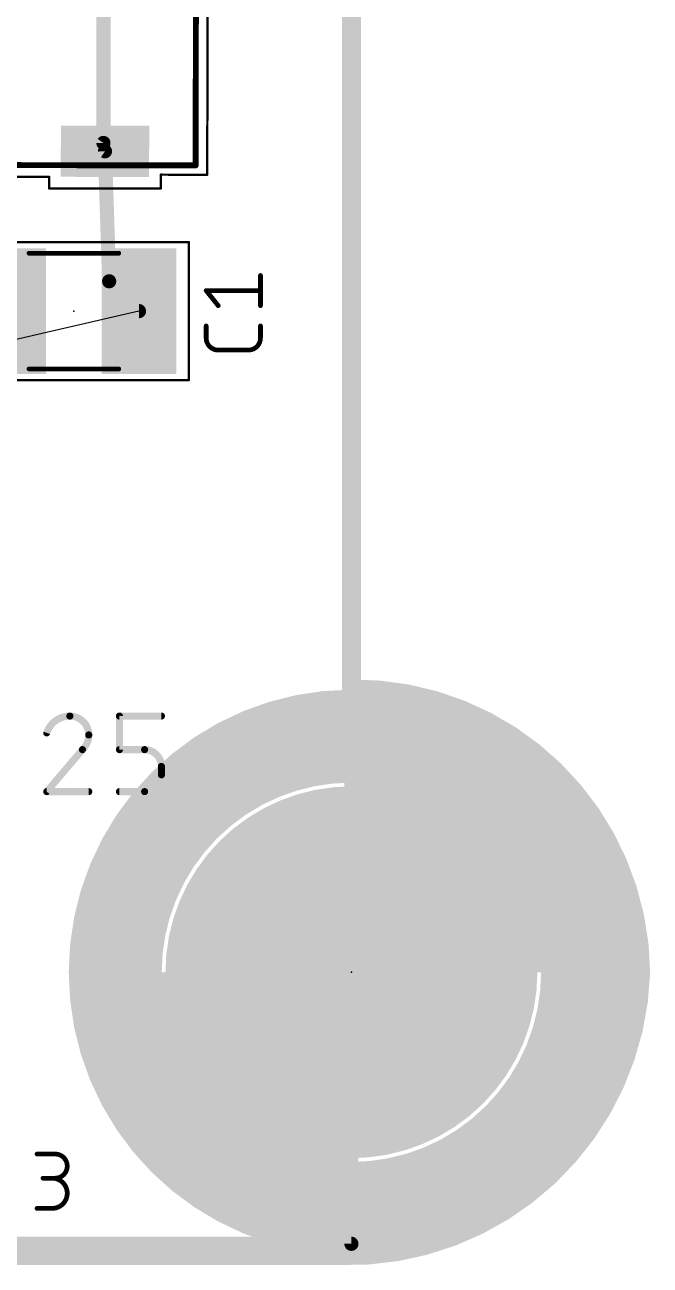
# Model space of a CAD drawing. Extents: x 33.9 to 86.6, y 2.2 to 57.4.
# Drawn here: x 72.99 to 86.44, y 4.62 to 31.31 of the extents above; entities that cross this region are included whole.
import ezdxf

# ---------------------------------------------------------------- set-up
doc = ezdxf.new("R2010")
doc.units = 0
for name, color, linetype in [('1', 12, 'CONTINUOUS'), ('16', 132, 'CONTINUOUS'), ('17', 110, 'CONTINUOUS'), ('19', 53, 'CONTINUOUS'), ('20', 31, 'CONTINUOUS'), ('21', 253, 'CONTINUOUS'), ('23', 53, 'CONTINUOUS'), ('25', 253, 'CONTINUOUS'), ('39', 12, 'CONTINUOUS'), ('43', 110, 'CONTINUOUS'), ('51', 253, 'CONTINUOUS')]:
    doc.layers.add(name, color=color, linetype=linetype)

# ---------------------------------------------------------------- blocks, each defined once
blk = doc.blocks.new('RECT')
blk.add_solid([(-0.5, -0.5), (0.5, -0.5), (-0.5, 0.5), (0.5, 0.5)])
blk = doc.blocks.new('ROUNDP')
at = {"const_width": 0.5}
blk.add_lwpolyline([(0, -0.25, 1), (0, 0.25, 1), (0, -0.25)], format="xyb", dxfattribs=at)

msp = doc.modelspace()

# ---------------------------------------------------------------- linework, layer by layer
at = {"layer": '1', "const_width": 0.3048}
for points in [[(74.676, 32.004), (74.676, 28.7641)], [(74.71, 28.5837), (74.7992, 25.7878)]]:
    msp.add_lwpolyline(points, dxfattribs=at)
at = {"layer": '1'}
for points, const_width in [([(74.676, 28.7641, 0.4142), (74.71, 28.5837)], 0.3048), ([(74.5998, 28.7641, 1), (74.7522, 28.7641)], 0.1524), ([(74.7389, 28.7211, 1), (74.6131, 28.807)], 0.1524), ([(74.7862, 28.5862, 1), (74.6339, 28.5813)], 0.1524), ([(74.6671, 28.5208, 1), (74.753, 28.6467)], 0.1524), ([(74.7992, 25.7878, 0.4142), (75.441, 25.146)], 0.3048), ([(74.8754, 25.7878, 1), (74.723, 25.7878)], 0.1524), ([(74.7231, 25.7853, 1), (74.8754, 25.7902)], 0.1524), ([(75.441, 25.0698, 1), (75.441, 25.2222)], 0.1524)]:
    msp.add_lwpolyline(points, format="xyb", dxfattribs=dict(at, const_width=const_width))
at = {"layer": '16', "const_width": 0.3048}
for points in [[(80.01, 5.08), (80.01, 57.15)], [(36.83, 5.08), (80.01, 5.08)]]:
    msp.add_lwpolyline(points, dxfattribs=at)
at = {"layer": '16', "const_width": 0.1524}
for points in [[(79.9338, 5.08, 1), (80.0862, 5.08)], [(80.01, 5.0038, 1), (80.01, 5.1562)]]:
    msp.add_lwpolyline(points, format="xyb", dxfattribs=at)
at = {"layer": '19'}
msp.add_line((75.441, 25.146), (63.8778, 22.475), dxfattribs=at)
at = {"layer": '20', "const_width": 0.4064}
for points in [[(80.01, 44.45), (80.01, 17.018)], [(79.756, 4.826), (36.83, 4.826)]]:
    msp.add_lwpolyline(points, dxfattribs=at)
at = {"layer": '20'}
for points, const_width in [([(86.233, 10.922, 0.4142), (80.01, 17.018)], 0.4064), ([(80.009, 17.1196, 1), (80.011, 16.9164)], 0.2032), ([(79.9084, 17.018, 1), (80.1116, 17.018)], 0.2032), ([(79.756, 4.826, 0.4142), (86.233, 10.922)], 0.4064), ([(86.3346, 10.9189, 1), (86.1314, 10.9251)], 0.2032), ([(86.1314, 10.921, 1), (86.3346, 10.923)], 0.2032), ([(79.7591, 4.9276, 1), (79.7529, 4.7244)], 0.2032), ([(79.756, 4.7244, 1), (79.756, 4.9276)], 0.2032)]:
    msp.add_lwpolyline(points, format="xyb", dxfattribs=dict(at, const_width=const_width))
at = {"layer": '21'}
for points, const_width in [([(76.6805, 40.2803), (76.6595, 28.2803)], 0.127), ([(70.7095, 28.2907), (73.4095, 28.286)], 0.127), ([(76.6095, 28.2804), (76.0095, 28.2815)], 0.127), ([(75.0206, 15.7113), (75.0206, 16.4338)], 0.1524), ([(75.0206, 16.4338), (75.9237, 16.4338)], 0.1524), ([(74.2251, 15.7113), (73.4574, 14.8082)], 0.1524), ([(75.5624, 15.7113), (75.0206, 15.7113)], 0.1524), ([(75.9237, 15.1694), (75.9237, 15.3501)], 0.1524), ([(73.4574, 14.8082), (74.3606, 14.8082)], 0.1524), ([(75.0206, 14.8082), (75.5624, 14.8082)], 0.1524)]:
    msp.add_lwpolyline(points, dxfattribs=dict(at, const_width=const_width))
for points, const_width in [([(73.4095, 28.2542, 1), (73.4096, 28.3177)], 0.0635), ([(76.0096, 28.3132, 1), (76.0095, 28.2497)], 0.0635), ([(76.6095, 28.2487, 1), (76.6096, 28.3122)], 0.0635), ([(76.6278, 28.2804, 1), (76.6913, 28.2803)], 0.0635), ([(73.9542, 16.4338, 0.3252), (73.4574, 16.0726)], 0.1524), ([(74.3606, 16.0274, 0.4142), (73.9542, 16.4338)], 0.1524), ([(73.9542, 16.4719, 1), (73.9542, 16.3957)], 0.0762), ([(73.9542, 16.3957, 1), (73.9542, 16.4719)], 0.0762), ([(75.0587, 16.4338, 1), (74.9825, 16.4338)], 0.0762), ([(75.0206, 16.4719, 1), (75.0206, 16.3957)], 0.0762), ([(75.9237, 16.3957, 1), (75.9237, 16.4719)], 0.0762), ([(73.4212, 16.0843, 1), (73.4937, 16.0608)], 0.0762), ([(74.2251, 15.7113, 0.2053), (74.3606, 16.0274)], 0.1524), ([(74.3987, 16.0274, 1), (74.3225, 16.0274)], 0.0762), ([(74.3225, 16.0274, 1), (74.3987, 16.0274)], 0.0762), ([(74.1988, 15.7389, 1), (74.2514, 15.6837)], 0.0762), ([(74.2541, 15.6866, 1), (74.1961, 15.736)], 0.0762), ([(75.0206, 15.7494, 1), (75.0206, 15.6732)], 0.0762), ([(74.9825, 15.7113, 1), (75.0587, 15.7113)], 0.0762), ([(75.9237, 15.3501, 0.4142), (75.5624, 15.7113)], 0.1524), ([(75.5624, 15.7494, 1), (75.5624, 15.6732)], 0.0762), ([(75.5624, 15.6732, 1), (75.5624, 15.7494)], 0.0762), ([(80.01, 6.35, 1), (80.01, 15.494, 1), (80.01, 6.35)], 0.1524), ([(75.5624, 14.8082, 0.4142), (75.9237, 15.1694)], 0.1524), ([(75.9618, 15.3501, 1), (75.8856, 15.3501)], 0.0762), ([(75.8856, 15.3501, 1), (75.9618, 15.3501)], 0.0762), ([(75.9618, 15.1694, 1), (75.8856, 15.1694)], 0.0762), ([(75.8856, 15.1694, 1), (75.9618, 15.1694)], 0.0762), ([(73.4574, 14.8463, 1), (73.4574, 14.7701)], 0.0762), ([(73.4284, 14.8329, 1), (73.4865, 14.7835)], 0.0762), ([(74.3606, 14.7701, 1), (74.3606, 14.8463)], 0.0762), ([(75.0206, 14.8463, 1), (75.0206, 14.7701)], 0.0762), ([(75.5624, 14.8463, 1), (75.5624, 14.7701)], 0.0762), ([(75.5624, 14.7701, 1), (75.5624, 14.8463)], 0.0762), ([(80.01, 8.772, 1), (80.01, 13.072, 1), (80.01, 8.772)], 0.2032)]:
    msp.add_lwpolyline(points, format="xyb", dxfattribs=dict(at, const_width=const_width))
at = {"layer": '23'}
for p in [(74.041, 25.146), (80.01, 10.922)]:
    msp.add_point(p, dxfattribs=at)
at = {"layer": '25', "const_width": 0.1016}
for points in [[(78.0542, 25.2636), (78.0542, 25.9127)], [(77.1454, 25.2636), (76.8858, 25.5882)], [(76.8858, 25.5882), (78.0542, 25.5882)], [(76.8858, 24.5674), (76.8858, 24.8271)], [(78.0542, 24.8271), (78.0542, 24.5674)], [(77.7946, 24.3078), (77.1454, 24.3078)], [(73.2483, 7.0112), (73.638, 7.0112)], [(73.638, 6.4915), (73.3782, 6.4915)], [(73.2483, 5.842), (73.5731, 5.842)]]:
    msp.add_lwpolyline(points, dxfattribs=at)
at = {"layer": '25'}
for points, const_width in [([(78.0796, 25.9127, 1), (78.0288, 25.9127)], 0.0508), ([(76.8858, 25.6136, 1), (76.8858, 25.5628)], 0.0508), ([(76.9056, 25.604, 1), (76.866, 25.5723)], 0.0508), ([(78.0542, 25.5628, 1), (78.0542, 25.6136)], 0.0508), ([(77.1256, 25.2478, 1), (77.1653, 25.2795)], 0.0508), ([(78.0288, 25.2636, 1), (78.0796, 25.2636)], 0.0508), ([(76.9112, 24.8271, 1), (76.8604, 24.8271)], 0.0508), ([(78.0796, 24.8271, 1), (78.0288, 24.8271)], 0.0508), ([(76.8858, 24.5674, 0.4142), (77.1454, 24.3078)], 0.1016), ([(76.9112, 24.5674, 1), (76.8604, 24.5674)], 0.0508), ([(76.8604, 24.5674, 1), (76.9112, 24.5674)], 0.0508), ([(77.7946, 24.3078, 0.4142), (78.0542, 24.5674)], 0.1016), ([(78.0796, 24.5674, 1), (78.0288, 24.5674)], 0.0508), ([(78.0288, 24.5674, 1), (78.0796, 24.5674)], 0.0508), ([(77.1454, 24.3332, 1), (77.1454, 24.2824)], 0.0508), ([(77.1454, 24.2824, 1), (77.1454, 24.3332)], 0.0508), ([(77.7946, 24.3332, 1), (77.7946, 24.2824)], 0.0508), ([(77.7946, 24.2824, 1), (77.7946, 24.3332)], 0.0508), ([(73.2483, 7.0366, 1), (73.2483, 6.9858)], 0.0508), ([(73.638, 6.4915, 1), (73.638, 7.0112)], 0.1016), ([(73.638, 7.0366, 1), (73.638, 6.9858)], 0.0508), ([(73.638, 6.9858, 1), (73.638, 7.0366)], 0.0508), ([(73.3782, 6.5169, 1), (73.3782, 6.4661)], 0.0508), ([(73.5731, 5.842, 1), (73.5731, 6.4915)], 0.1016), ([(73.5731, 6.5169, 1), (73.5731, 6.4661)], 0.0508), ([(73.638, 6.5169, 1), (73.638, 6.4661)], 0.0508), ([(73.638, 6.4661, 1), (73.638, 6.5169)], 0.0508), ([(73.2483, 5.8674, 1), (73.2483, 5.8166)], 0.0508), ([(73.5731, 5.8674, 1), (73.5731, 5.8166)], 0.0508), ([(73.5731, 5.8166, 1), (73.5731, 5.8674)], 0.0508)]:
    msp.add_lwpolyline(points, format="xyb", dxfattribs=dict(at, const_width=const_width))
at = {"layer": '39'}
for points, const_width in [([(76.9309, 40.5299), (76.9092, 28.0799)], 0.05), ([(69.6091, 28.0426), (73.5091, 28.0358)], 0.05), ([(73.5091, 28.0358), (73.5087, 27.7858)], 0.05), ([(75.909, 27.9816), (75.9092, 28.0816)], 0.05), ([(75.9092, 28.0816), (76.9092, 28.0799)], 0.05), ([(73.5087, 27.7858), (75.9086, 27.7816)], 0.05), ([(75.9086, 27.7816), (75.909, 27.9816)], 0.05), ([(71.568, 26.629), (76.514, 26.629)], 0.0508), ([(76.514, 26.629), (76.514, 23.663)], 0.0508), ([(76.514, 23.663), (71.568, 23.663)], 0.0508)]:
    msp.add_lwpolyline(points, dxfattribs=dict(at, const_width=const_width))
for points, const_width in [([(73.5216, 28.0358, 1), (73.4966, 28.0358)], 0.025), ([(73.5091, 28.0233, 1), (73.5091, 28.0483)], 0.025), ([(75.9092, 28.0941, 1), (75.9091, 28.0691)], 0.025), ([(75.9217, 28.0816, 1), (75.8967, 28.0816)], 0.025), ([(76.8967, 28.0799, 1), (76.9217, 28.0799)], 0.025), ([(76.9091, 28.0674, 1), (76.9092, 28.0924)], 0.025), ([(73.5087, 27.7983, 1), (73.5086, 27.7733)], 0.025), ([(73.4962, 27.7858, 1), (73.5211, 27.7858)], 0.025), ([(75.8961, 27.7817, 1), (75.9211, 27.7816)], 0.025), ([(75.9215, 27.9816, 1), (75.8965, 27.9817)], 0.025), ([(75.8965, 27.9816, 1), (75.9215, 27.9816)], 0.025), ([(75.9086, 27.7691, 1), (75.9087, 27.7941)], 0.025), ([(76.5267, 26.629, 1), (76.5013, 26.629)], 0.0254), ([(76.514, 26.6163, 1), (76.514, 26.6417)], 0.0254), ([(76.5013, 23.663, 1), (76.5267, 23.663)], 0.0254), ([(76.514, 23.6503, 1), (76.514, 23.6757)], 0.0254)]:
    msp.add_lwpolyline(points, format="xyb", dxfattribs=dict(at, const_width=const_width))
at = {"layer": '43', "const_width": 2}
msp.add_lwpolyline([(80.01, 5.842, 1), (80.01, 16.002, 1), (80.01, 5.842)], format="xyb", dxfattribs=at)
at = {"layer": '51'}
for points, const_width in [([(76.6805, 40.2803), (76.6595, 28.2803)], 0.127), ([(76.6595, 28.2803), (70.6595, 28.2908)], 0.127), ([(73.0758, 26.3906), (75.0062, 26.3906)], 0.1016), ([(73.0758, 23.9014), (75.0062, 23.9014)], 0.1016)]:
    msp.add_lwpolyline(points, dxfattribs=dict(at, const_width=const_width))
for points, const_width in [([(76.6278, 28.2804, 1), (76.6913, 28.2803)], 0.0635), ([(76.6595, 28.2486, 1), (76.6596, 28.3121)], 0.0635), ([(73.0758, 26.416, 1), (73.0758, 26.3652)], 0.0508), ([(75.0062, 26.3652, 1), (75.0062, 26.416)], 0.0508), ([(73.0758, 23.9268, 1), (73.0758, 23.876)], 0.0508), ([(75.0062, 23.876, 1), (75.0062, 23.9268)], 0.0508), ([(82.55, 10.922, 0.4142), (80.01, 13.462)], 3.9116), ([(77.47, 10.922, 0.4142), (80.01, 8.382)], 3.9116), ([(80.01, 10.16, 1), (80.01, 11.684, 1), (80.01, 10.16)], 0.4572)]:
    msp.add_lwpolyline(points, format="xyb", dxfattribs=dict(at, const_width=const_width))

# ---------------------------------------------------------------- block references
at = {"layer": '1', "xscale": 1.1, "yscale": 1.9, "rotation": 89.9}
msp.add_blockref('RECT', (74.71, 28.5837), dxfattribs=at)
at = {"layer": '1', "xscale": 1.6, "yscale": 2.7}
for p in [(72.641, 25.146), (75.441, 25.146)]:
    msp.add_blockref('RECT', p, dxfattribs=at)
at = {"layer": '17', "xscale": 8, "yscale": 8}
msp.add_blockref('ROUNDP', (80.01, 10.922), dxfattribs=at)
msp.add_blockref('ROUNDP', (80.01, 10.922), dxfattribs=at)
at = {"layer": '51', "xscale": 0.7501, "yscale": 2.5999}
for p in [(72.7143, 25.1506), (75.3678, 25.1415)]:
    msp.add_blockref('RECT', p, dxfattribs=at)

doc.saveas('drawing.dxf')
